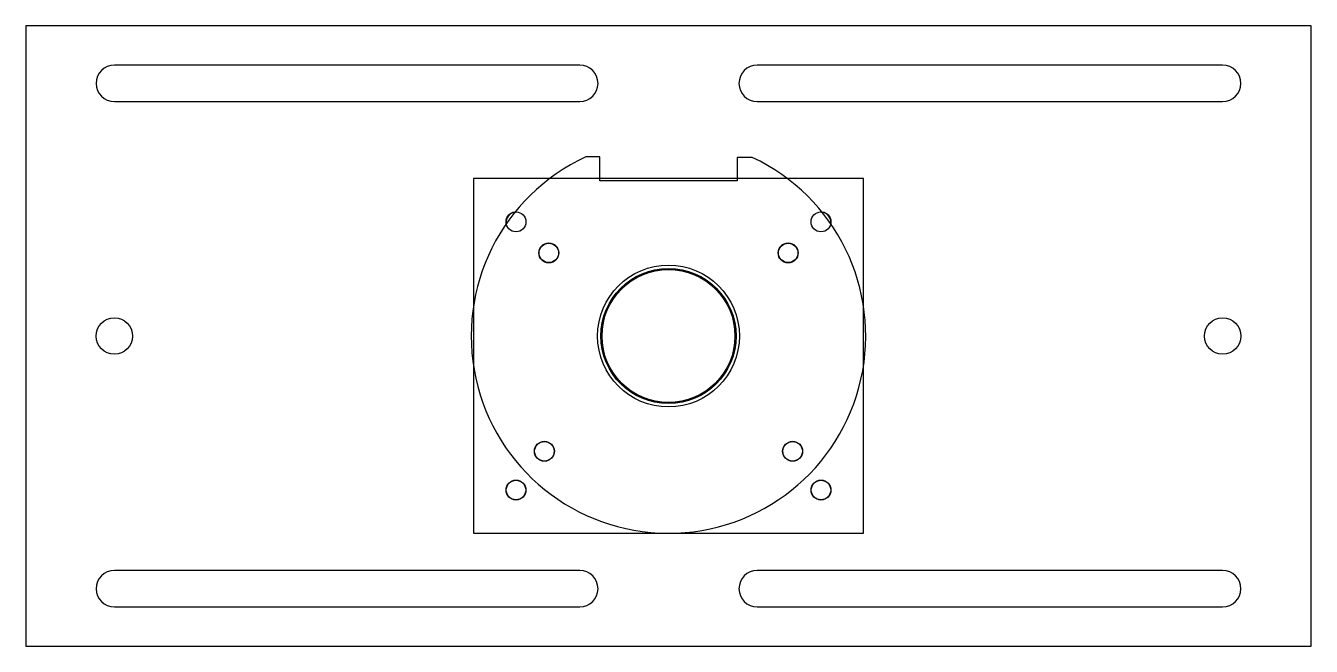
# Model space of a CAD drawing. Header units: millimetres. Extents: x 3 to 293, y 22 to 162.
import ezdxf

# ---------------------------------------------------------------- set-up
doc = ezdxf.new("R2010")
doc.units = ezdxf.units.MM

msp = doc.modelspace()

# ---------------------------------------------------------------- linework, layer by layer
at = {"color": 7, "linetype": 'Continuous', "lineweight": 25}
for p, q in [((3.1, 161.73), (3.1, 21.73)), ((293.1, 161.73), (3.1, 161.73)), ((293.1, 21.73), (293.1, 161.73)), ((128.1, 152.83), (23.1, 152.83)), ((273.1, 152.83), (168.1, 152.83)), ((23.1, 144.63), (128.1, 144.63)), ((168.1, 144.63), (273.1, 144.63)), ((132.6, 132.13), (129.43, 132.13)), ((132.6, 126.73), (132.6, 132.13)), ((163.6, 132.02), (163.6, 126.73)), ((167, 132.02), (163.6, 132.02)), ((104.1, 127.23), (104.1, 47.23)), ((192.1, 127.23), (104.1, 127.23)), ((192.1, 127.23), (104.1, 127.23)), ((104.1, 127.23), (104.1, 47.23)), ((163.6, 126.73), (132.6, 126.73)), ((192.1, 47.23), (192.1, 127.23)), ((192.1, 47.23), (192.1, 127.23)), ((104.1, 47.23), (192.1, 47.23)), ((104.1, 47.23), (192.1, 47.23)), ((128.1, 38.83), (23.1, 38.83)), ((273.1, 38.83), (168.1, 38.83)), ((23.1, 30.63), (128.1, 30.63)), ((168.1, 30.63), (273.1, 30.63)), ((3.1, 21.73), (293.1, 21.73))]:
    msp.add_line(p, q, dxfattribs=at)
for centre, radius in [((113.7, 117.48), 2.25), ((113.7, 117.48), 2.25), ((182.5, 117.48), 2.25), ((182.5, 117.48), 2.25), ((121.1, 110.48), 2.25), ((121.1, 110.48), 2.2), ((175.1, 110.48), 2.25), ((175.1, 110.48), 2.2), ((148.1, 91.73), 16), ((148.1, 91.73), 16), ((148.1, 91.73), 15.25), ((148.1, 91.73), 15), ((23.1, 91.73), 4.1), ((273.1, 91.73), 4.1), ((120.1, 65.73), 2.25), ((120.1, 65.73), 2.2), ((176.1, 65.73), 2.25), ((176.1, 65.73), 2.2), ((113.7, 56.98), 2.25), ((113.7, 56.98), 2.25), ((113.7, 56.98), 2.2), ((182.5, 56.98), 2.25), ((182.5, 56.98), 2.25), ((182.5, 56.98), 2.2)]:
    msp.add_circle(centre, radius, dxfattribs=at)
for centre, radius, start, end in [((23.1, 148.73), 4.1, 90, 270), ((128.1, 148.73), 4.1, 270, 90), ((168.1, 148.73), 4.1, 90, 270), ((273.1, 148.73), 4.1, 270, 90), ((148.1, 91.73), 44.5, 114.808, 64.8652), ((113.7, 117.48), 2.2, 96.2014, 190.1655), ((182.5, 117.48), 2.2, 349.8345, 83.7986), ((23.1, 34.73), 4.1, 90, 270), ((128.1, 34.73), 4.1, 270, 90), ((168.1, 34.73), 4.1, 90, 270), ((273.1, 34.73), 4.1, 270, 90)]:
    msp.add_arc(centre, radius, start, end, dxfattribs=at)

doc.saveas('drawing.dxf')
